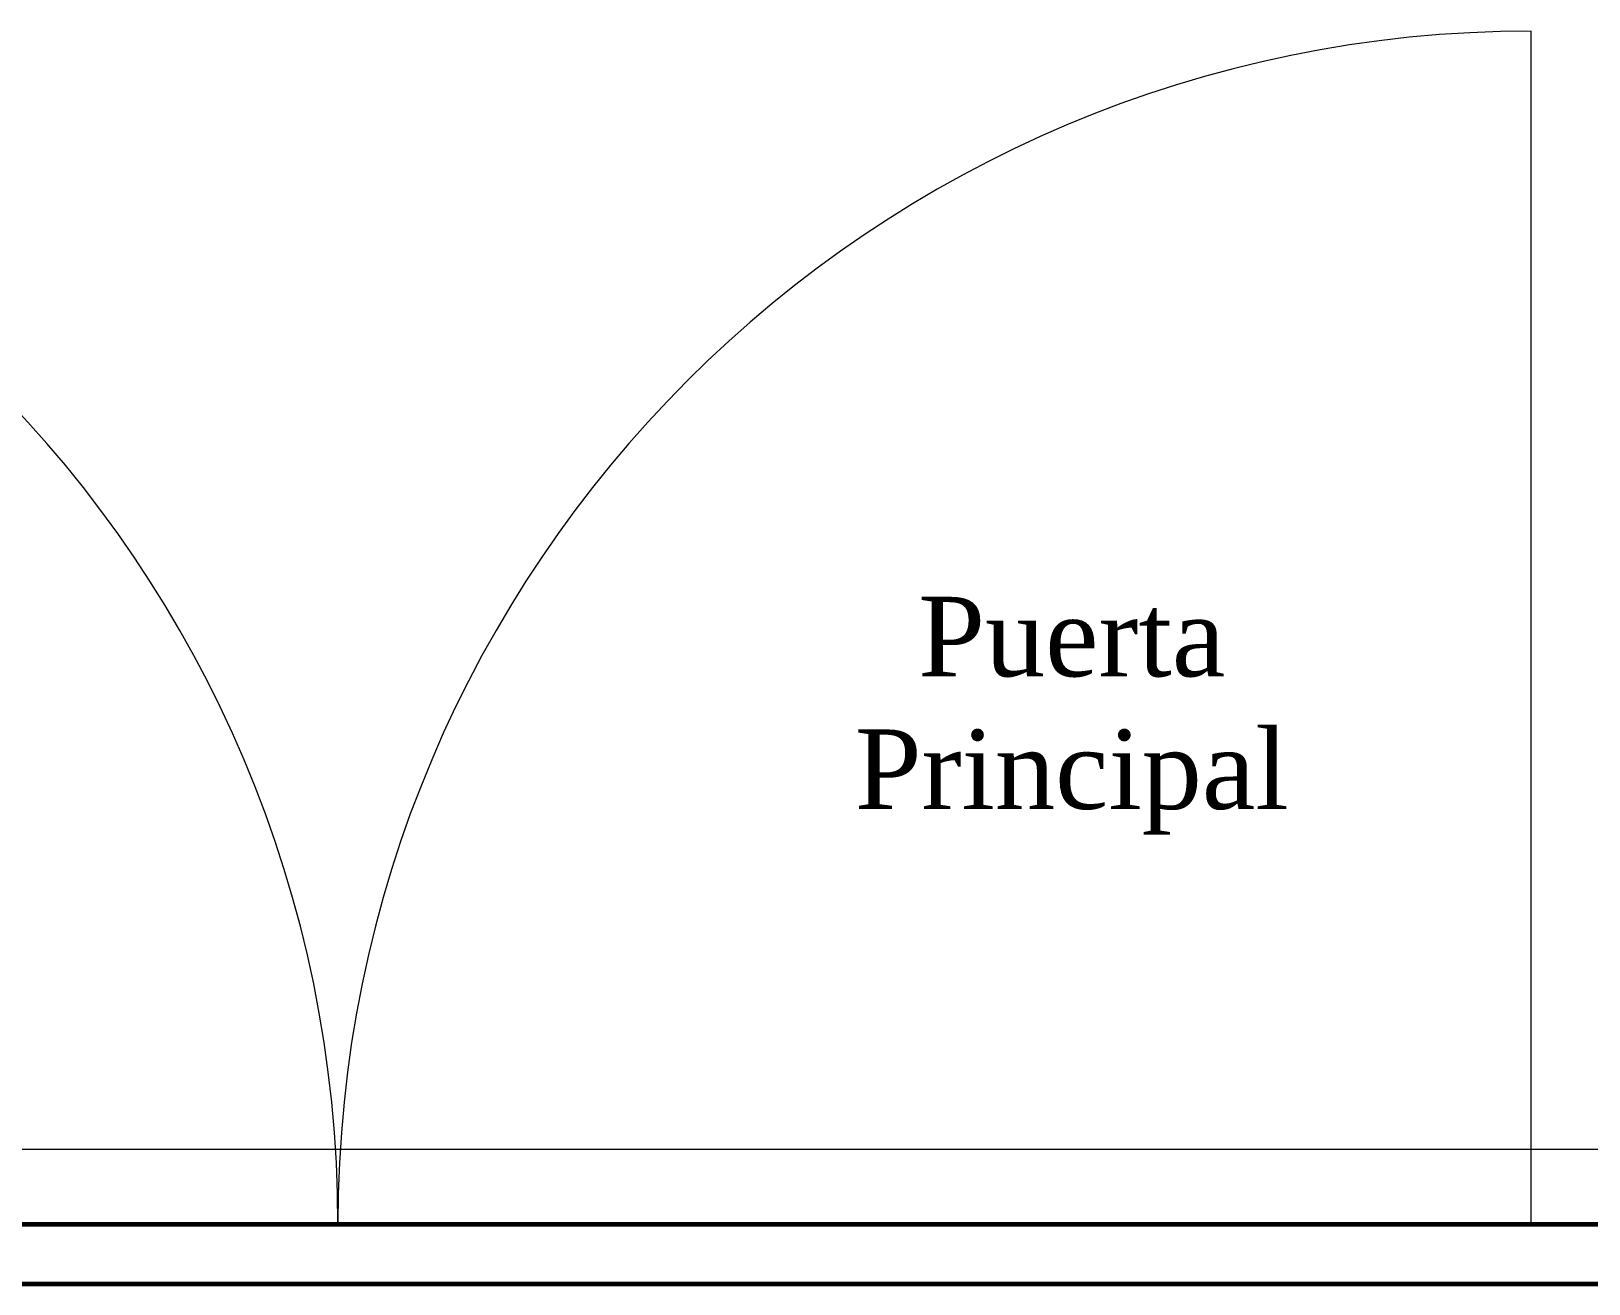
# Model space of a CAD drawing. Header units: metres. Extents: x 29 to 562, y -33 to 369.
# Drawn here: x 272.612 to 276.528, y 176.469 to 179.619 of the extents above; entities that cross this region are included whole.
import ezdxf

# ---------------------------------------------------------------- set-up
doc = ezdxf.new("R2010")
doc.units = ezdxf.units.M
doc.header["$LTSCALE"] = 2
for name, color, linetype, lineweight in [('A-DOOR', 251, 'Continuous', 18), ('A-WALL', 7, 'Continuous', 60), ('S-WALL', 7, 'Continuous', 60), ('Tuberia', 1, 'Continuous', 9)]:
    doc.layers.add(name, color=color, linetype=linetype, lineweight=lineweight)
doc.styles.get("Standard").update_dxf_attribs({"font": 'arial.ttf'})

msp = doc.modelspace()

# ---------------------------------------------------------------- linework, layer by layer
at = {"layer": 'A-DOOR'}
msp.add_line((276.383, 176.6188), (276.383, 179.6188), dxfattribs=at)
for centre, start, end in [((270.383, 176.6188), 0, 90), ((276.383, 176.6188), 90, 180)]:
    msp.add_arc(centre, 3, start, end, dxfattribs=at)
at = {"layer": 'A-WALL'}
msp.add_line((267.3645, 176.4688), (304.3645, 176.4688), dxfattribs=at)
at = {"layer": 'S-WALL'}
msp.add_line((267.5145, 176.6188), (297.4958, 176.6188), dxfattribs=at)
at = {"layer": 'Tuberia'}
msp.add_line((268.621, 176.8072), (281.5123, 176.8072), dxfattribs=at)

# ---------------------------------------------------------------- texts
at = {"insert": (275.2277, 178.1964), "char_height": 0.2, "attachment_point": 2}
msp.add_mtext_dynamic_manual_height_columns('{\\fTimes New Roman|b0|i0|c0|p18;Puerta ^JPrincipal}', width=13.41015, gutter_width=12.5, heights=[0], dxfattribs=at)

doc.saveas('drawing.dxf')
